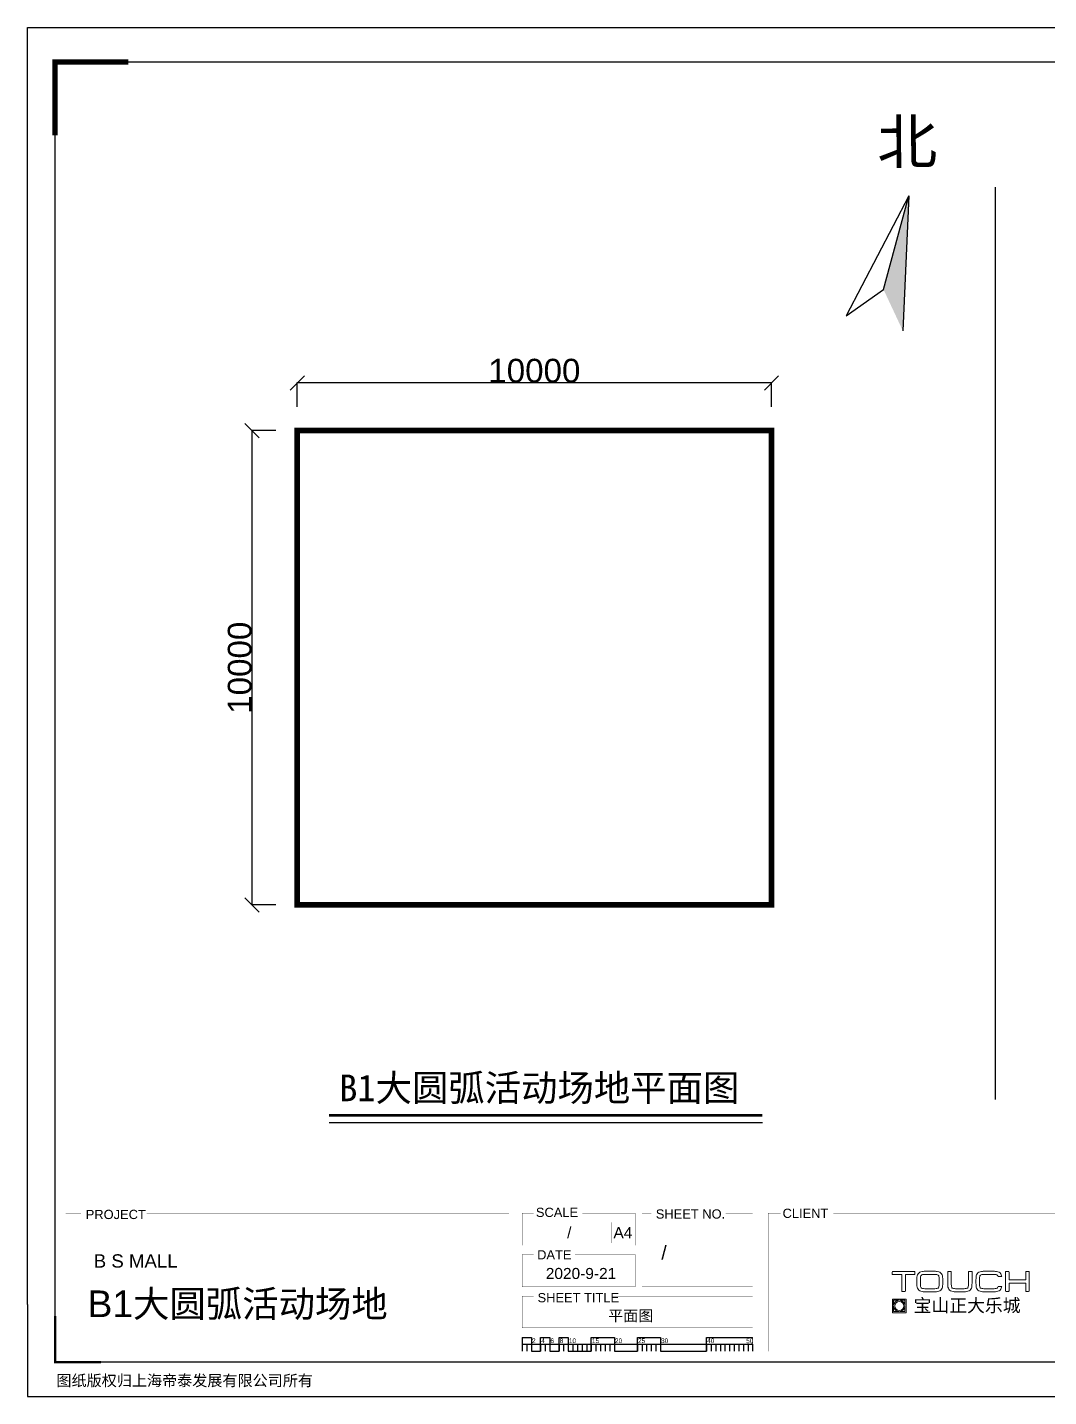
# Model space of a CAD drawing. Header units: inches. Extents: x -3944 to 36880, y -14937 to 13931.
# Drawn here: x -3944 to 17592, y -14937 to 13931 of the extents above; entities that cross this region are included whole.
import ezdxf
from ezdxf.enums import TextEntityAlignment as Align

# ---------------------------------------------------------------- set-up
doc = ezdxf.new("R2010")
doc.units = ezdxf.units.IN
doc.header["$MEASUREMENT"] = 0
for name, color, linetype in [('DIM', 3, 'Continuous'), ('图层 1', 7, 'Continuous'), ('新增油烟管井2014-08-06', 2, 'Continuous')]:
    doc.layers.add(name, color=color, linetype=linetype)
doc.styles.add('3F_2017.02$0$H1', font='swisscl.ttf')
doc.styles.get("Standard").update_dxf_attribs({"font": 'arial.ttf'})
doc.dimstyles.new('DIM-200MM', dxfattribs={"dimtxt": 200, "dimasz": 120, "dimexe": 10, "dimexo": 10, "dimgap": 0.7, "dimtad": 1, "dimdec": 0, "dimrnd": 5, "dimzin": 1, "dimdsep": 46, "dimtxsty": 'Standard', "dimblk": 'OBLIQUE', "dimcen": 0.5, "dimdle": 1, "dimclrd": 256, "dimclre": 256, "dimclrt": 7, "dimaunit": 1, "dimadec": 0, "dimazin": 0, "dimtfac": 1, "dimtdec": 0, "dimtix": 1, "dimtmove": 2, "dimatfit": 3, "dimfxl": 0, "dimtolj": 1, "dimtzin": 1, "dimarcsym": 0})

# ---------------------------------------------------------------- blocks, each defined once
blk = doc.blocks.new('block 35')
at = {"layer": '图层 1', "lineweight": 0}
blk.add_lwpolyline([(116.32, -100.16), (109.08, -100.16), (109.08, -107.4), (116.32, -107.4), (116.32, -100.16), (116.32, -100.16)], dxfattribs=at)
for points, knots in [([(120.65, -85.64), (120.65, -85.64), (109.29, -85.64), (109.29, -85.64), (109.11, -85.64), (108.97, -85.78), (108.97, -85.96), (108.97, -85.96), (108.97, -86.98), (108.97, -86.98), (108.97, -87.16), (109.11, -87.3), (109.29, -87.3), (109.29, -87.3), (113.98, -87.3), (113.98, -87.3), (113.98, -87.3), (114, -87.31), (114.02, -87.31), (114.02, -87.31), (114.02, -95.91), (114.02, -95.91), (114.02, -96.09), (114.16, -96.23), (114.34, -96.23), (114.34, -96.23), (115.6, -96.23), (115.6, -96.23), (115.78, -96.23), (115.92, -96.09), (115.92, -95.91), (115.92, -95.91), (115.92, -87.31), (115.92, -87.31), (115.92, -87.31), (115.96, -87.3), (115.96, -87.3), (115.96, -87.3), (120.65, -87.3), (120.65, -87.3), (120.83, -87.3), (120.97, -87.16), (120.97, -86.98), (120.97, -86.98), (120.97, -85.96), (120.97, -85.96), (120.97, -85.78), (120.83, -85.64), (120.65, -85.64), (120.65, -85.64), (120.65, -85.64), (120.65, -85.64)], [0, 0, 0, 0, 1, 1, 1, 2, 2, 2, 3, 3, 3, 4, 4, 4, 5, 5, 5, 6, 6, 6, 7, 7, 7, 8, 8, 8, 9, 9, 9, 10, 10, 10, 11, 11, 11, 12, 12, 12, 13, 13, 13, 14, 14, 14, 15, 15, 15, 16, 16, 16, 17, 17, 17, 17]), ([(135.45, -87.99), (135.36, -87.58), (135.21, -87.21), (135, -86.9), (134.79, -86.57), (134.49, -86.3), (134.1, -86.09), (133.73, -85.89), (133.26, -85.73), (132.7, -85.64), (132.15, -85.54), (131.48, -85.5), (130.69, -85.5), (130.69, -85.5), (126.89, -85.5), (126.89, -85.5), (126.11, -85.5), (125.43, -85.54), (124.89, -85.64), (124.33, -85.73), (123.86, -85.89), (123.49, -86.09), (123.1, -86.3), (122.8, -86.57), (122.58, -86.89), (122.38, -87.21), (122.22, -87.58), (122.13, -87.99), (122.04, -88.39), (121.99, -88.85), (121.97, -89.34), (121.96, -89.82), (121.95, -90.35), (121.95, -90.94), (121.95, -91.53), (121.96, -92.06), (121.97, -92.54), (121.99, -93.03), (122.04, -93.49), (122.13, -93.89), (122.22, -94.3), (122.38, -94.67), (122.58, -94.98), (122.8, -95.31), (123.1, -95.58), (123.49, -95.79), (123.86, -95.99), (124.33, -96.14), (124.89, -96.24), (125.43, -96.33), (126.11, -96.38), (126.89, -96.38), (126.89, -96.38), (130.69, -96.38), (130.69, -96.38), (131.48, -96.38), (132.15, -96.33), (132.7, -96.24), (133.26, -96.14), (133.73, -95.99), (134.1, -95.79), (134.49, -95.58), (134.79, -95.31), (135, -94.98), (135.21, -94.67), (135.36, -94.3), (135.45, -93.89), (135.54, -93.49), (135.59, -93.03), (135.61, -92.54), (135.63, -92.05), (135.63, -91.51), (135.63, -90.94), (135.63, -90.36), (135.63, -89.83), (135.61, -89.34), (135.59, -88.84), (135.54, -88.39), (135.45, -87.99), (135.45, -87.99), (135.45, -87.99), (135.45, -87.99)], [0, 0, 0, 0, 1, 1, 1, 2, 2, 2, 3, 3, 3, 4, 4, 4, 5, 5, 5, 6, 6, 6, 7, 7, 7, 8, 8, 8, 9, 9, 9, 10, 10, 10, 11, 11, 11, 12, 12, 12, 13, 13, 13, 14, 14, 14, 15, 15, 15, 16, 16, 16, 17, 17, 17, 18, 18, 18, 19, 19, 19, 20, 20, 20, 21, 21, 21, 22, 22, 22, 23, 23, 23, 24, 24, 24, 25, 25, 25, 26, 26, 26, 27, 27, 27, 27]), ([(150.74, -85.59), (150.74, -85.59), (149.47, -85.59), (149.47, -85.59), (149.38, -85.59), (149.3, -85.63), (149.25, -85.69), (149.18, -85.74), (149.15, -85.83), (149.15, -85.91), (149.15, -85.91), (149.16, -90.83), (149.16, -90.83), (149.16, -91.44), (149.16, -92.07), (149.15, -92.51), (149.14, -92.93), (149.1, -93.29), (149.04, -93.57), (148.99, -93.83), (148.91, -94.03), (148.8, -94.18), (148.7, -94.31), (148.56, -94.42), (148.36, -94.49), (148.15, -94.58), (147.86, -94.64), (147.5, -94.67), (147.13, -94.7), (146.66, -94.72), (146.12, -94.72), (146.12, -94.72), (143.16, -94.72), (143.16, -94.72), (142.61, -94.72), (142.14, -94.7), (141.77, -94.67), (141.42, -94.64), (141.13, -94.58), (140.91, -94.49), (140.71, -94.42), (140.57, -94.32), (140.47, -94.18), (140.37, -94.04), (140.29, -93.83), (140.23, -93.57), (140.18, -93.29), (140.14, -92.93), (140.13, -92.51), (140.12, -92.08), (140.12, -91.44), (140.12, -90.83), (140.12, -90.83), (140.12, -85.91), (140.12, -85.91), (140.12, -85.73), (139.97, -85.59), (139.8, -85.59), (139.8, -85.59), (138.54, -85.59), (138.54, -85.59), (138.36, -85.59), (138.22, -85.74), (138.22, -85.91), (138.22, -85.91), (138.22, -90.83), (138.22, -90.83), (138.22, -91.41), (138.22, -92.05), (138.24, -92.53), (138.25, -93.03), (138.3, -93.48), (138.39, -93.88), (138.49, -94.3), (138.64, -94.67), (138.84, -94.98), (139.06, -95.3), (139.36, -95.57), (139.75, -95.78), (140.12, -95.99), (140.59, -96.14), (141.15, -96.23), (141.7, -96.33), (142.37, -96.38), (143.16, -96.38), (143.16, -96.38), (146.12, -96.38), (146.12, -96.38), (146.9, -96.38), (147.58, -96.33), (148.12, -96.23), (148.68, -96.14), (149.15, -95.99), (149.52, -95.78), (149.91, -95.57), (150.21, -95.3), (150.43, -94.98), (150.63, -94.67), (150.78, -94.3), (150.88, -93.88), (150.96, -93.48), (151.02, -93.03), (151.03, -92.53), (151.05, -92.05), (151.06, -91.41), (151.06, -90.83), (151.06, -90.83), (151.06, -85.91), (151.06, -85.91), (151.06, -85.73), (150.91, -85.59), (150.74, -85.59), (150.74, -85.59), (150.74, -85.59), (150.74, -85.59)], [0, 0, 0, 0, 1, 1, 1, 2, 2, 2, 3, 3, 3, 4, 4, 4, 5, 5, 5, 6, 6, 6, 7, 7, 7, 8, 8, 8, 9, 9, 9, 10, 10, 10, 11, 11, 11, 12, 12, 12, 13, 13, 13, 14, 14, 14, 15, 15, 15, 16, 16, 16, 17, 17, 17, 18, 18, 18, 19, 19, 19, 20, 20, 20, 21, 21, 21, 22, 22, 22, 23, 23, 23, 24, 24, 24, 25, 25, 25, 26, 26, 26, 27, 27, 27, 28, 28, 28, 29, 29, 29, 30, 30, 30, 31, 31, 31, 32, 32, 32, 33, 33, 33, 34, 34, 34, 35, 35, 35, 36, 36, 36, 37, 37, 37, 38, 38, 38, 38]), ([(164.81, -93.59), (164.75, -93.84), (164.68, -94.05), (164.57, -94.19), (164.47, -94.33), (164.32, -94.43), (164.13, -94.51), (163.91, -94.59), (163.62, -94.65), (163.27, -94.68), (162.9, -94.71), (162.43, -94.73), (161.88, -94.73), (161.88, -94.73), (158.09, -94.73), (158.09, -94.73), (157.54, -94.73), (157.07, -94.71), (156.69, -94.68), (156.34, -94.65), (156.05, -94.59), (155.83, -94.51), (155.64, -94.43), (155.49, -94.33), (155.39, -94.19), (155.29, -94.05), (155.21, -93.84), (155.15, -93.59), (155.1, -93.3), (155.06, -92.95), (155.05, -92.52), (155.05, -92.1), (155.04, -91.59), (155.04, -91), (155.04, -90.41), (155.05, -89.78), (155.05, -89.35), (155.06, -88.93), (155.1, -88.58), (155.15, -88.29), (155.21, -88.04), (155.29, -87.83), (155.39, -87.69), (155.49, -87.55), (155.64, -87.45), (155.83, -87.37), (156.05, -87.29), (156.34, -87.23), (156.69, -87.2), (157.07, -87.17), (157.54, -87.15), (158.08, -87.15), (158.08, -87.15), (161.88, -87.15), (161.88, -87.15), (162.43, -87.15), (162.9, -87.17), (163.27, -87.2), (163.62, -87.23), (163.91, -87.29), (164.13, -87.37), (164.32, -87.45), (164.47, -87.55), (164.57, -87.69), (164.68, -87.83), (164.75, -88.04), (164.81, -88.29), (164.81, -88.31), (164.81, -88.34), (164.82, -88.35), (164.82, -88.35), (166.71, -88.35), (166.71, -88.35), (166.69, -88.23), (166.67, -88.1), (166.64, -87.99), (166.55, -87.57), (166.4, -87.2), (166.2, -86.89), (165.98, -86.56), (165.68, -86.29), (165.29, -86.08), (164.92, -85.88), (164.45, -85.73), (163.89, -85.63), (163.34, -85.54), (162.67, -85.49), (161.88, -85.49), (161.88, -85.49), (158.09, -85.49), (158.09, -85.49), (157.3, -85.49), (156.62, -85.54), (156.08, -85.63), (155.52, -85.73), (155.05, -85.88), (154.68, -86.08), (154.29, -86.29), (153.99, -86.56), (153.77, -86.89), (153.56, -87.2), (153.41, -87.57), (153.32, -87.99), (153.23, -88.39), (153.18, -88.84), (153.16, -89.34), (153.15, -89.78), (153.14, -90.4), (153.14, -90.95), (153.14, -90.95), (153.14, -91), (153.14, -91), (153.14, -91), (153.14, -91.05), (153.14, -91.05), (153.14, -91.59), (153.15, -92.1), (153.16, -92.54), (153.18, -93.04), (153.23, -93.49), (153.32, -93.89), (153.41, -94.31), (153.56, -94.68), (153.77, -94.99), (153.99, -95.32), (154.29, -95.59), (154.68, -95.8), (155.05, -96), (155.52, -96.15), (156.08, -96.25), (156.62, -96.34), (157.3, -96.39), (158.08, -96.39), (158.08, -96.39), (161.88, -96.39), (161.88, -96.39), (162.67, -96.39), (163.34, -96.34), (163.89, -96.25), (164.45, -96.15), (164.92, -96), (165.29, -95.8), (165.68, -95.59), (165.98, -95.31), (166.2, -94.99), (166.4, -94.68), (166.55, -94.31), (166.64, -93.89), (166.67, -93.77), (166.69, -93.65), (166.71, -93.52), (166.71, -93.52), (164.82, -93.52), (164.82, -93.52), (164.81, -93.54), (164.81, -93.57), (164.81, -93.59), (164.81, -93.59), (164.81, -93.59), (164.81, -93.59)], [0, 0, 0, 0, 1, 1, 1, 2, 2, 2, 3, 3, 3, 4, 4, 4, 5, 5, 5, 6, 6, 6, 7, 7, 7, 8, 8, 8, 9, 9, 9, 10, 10, 10, 11, 11, 11, 12, 12, 12, 13, 13, 13, 14, 14, 14, 15, 15, 15, 16, 16, 16, 17, 17, 17, 18, 18, 18, 19, 19, 19, 20, 20, 20, 21, 21, 21, 22, 22, 22, 23, 23, 23, 24, 24, 24, 25, 25, 25, 26, 26, 26, 27, 27, 27, 28, 28, 28, 29, 29, 29, 30, 30, 30, 31, 31, 31, 32, 32, 32, 33, 33, 33, 34, 34, 34, 35, 35, 35, 36, 36, 36, 37, 37, 37, 38, 38, 38, 39, 39, 39, 40, 40, 40, 41, 41, 41, 42, 42, 42, 43, 43, 43, 44, 44, 44, 45, 45, 45, 46, 46, 46, 47, 47, 47, 48, 48, 48, 49, 49, 49, 50, 50, 50, 51, 51, 51, 52, 52, 52, 53, 53, 53, 53]), ([(180.91, -85.64), (180.91, -85.64), (179.65, -85.64), (179.65, -85.64), (179.48, -85.64), (179.34, -85.78), (179.34, -85.96), (179.34, -85.96), (179.34, -90.05), (179.34, -90.05), (179.34, -90.05), (179.33, -90.09), (179.33, -90.09), (179.33, -90.09), (174.96, -90.09), (174.96, -90.09), (174.96, -90.09), (170.59, -90.09), (170.59, -90.09), (170.59, -90.09), (170.58, -90.05), (170.58, -90.05), (170.58, -90.05), (170.58, -85.96), (170.58, -85.96), (170.58, -85.78), (170.44, -85.64), (170.27, -85.64), (170.27, -85.64), (169.01, -85.64), (169.01, -85.64), (168.83, -85.64), (168.69, -85.78), (168.69, -85.96), (168.69, -85.96), (168.69, -95.88), (168.69, -95.88), (168.69, -96.06), (168.83, -96.2), (169.01, -96.2), (169.01, -96.2), (170.27, -96.2), (170.27, -96.2), (170.44, -96.2), (170.58, -96.06), (170.58, -95.88), (170.58, -95.88), (170.58, -91.79), (170.58, -91.79), (170.58, -91.79), (170.59, -91.77), (170.59, -91.75), (170.59, -91.75), (170.84, -91.75), (170.84, -91.75), (170.84, -91.75), (179.08, -91.75), (179.08, -91.75), (179.08, -91.75), (179.33, -91.75), (179.33, -91.75), (179.33, -91.77), (179.34, -91.79), (179.34, -91.79), (179.34, -91.79), (179.34, -95.88), (179.34, -95.88), (179.34, -96.06), (179.48, -96.2), (179.65, -96.2), (179.65, -96.2), (180.91, -96.2), (180.91, -96.2), (181.09, -96.2), (181.23, -96.06), (181.23, -95.88), (181.23, -95.88), (181.23, -85.96), (181.23, -85.96), (181.23, -85.78), (181.09, -85.64), (180.91, -85.64), (180.91, -85.64), (180.91, -85.64), (180.91, -85.64)], [0, 0, 0, 0, 1, 1, 1, 2, 2, 2, 3, 3, 3, 4, 4, 4, 5, 5, 5, 6, 6, 6, 7, 7, 7, 8, 8, 8, 9, 9, 9, 10, 10, 10, 11, 11, 11, 12, 12, 12, 13, 13, 13, 14, 14, 14, 15, 15, 15, 16, 16, 16, 17, 17, 17, 18, 18, 18, 19, 19, 19, 20, 20, 20, 21, 21, 21, 22, 22, 22, 23, 23, 23, 24, 24, 24, 25, 25, 25, 26, 26, 26, 27, 27, 27, 28, 28, 28, 28]), ([(130.69, -94.72), (130.69, -94.72), (126.89, -94.72), (126.89, -94.72), (126.34, -94.72), (125.87, -94.71), (125.5, -94.68), (125.15, -94.65), (124.86, -94.59), (124.64, -94.5), (124.45, -94.42), (124.31, -94.32), (124.21, -94.19), (124.1, -94.04), (124.02, -93.84), (123.97, -93.58), (123.91, -93.3), (123.88, -92.94), (123.87, -92.52), (123.86, -92.08), (123.85, -91.55), (123.85, -90.94), (123.85, -90.33), (123.85, -89.79), (123.87, -89.36), (123.87, -88.94), (123.91, -88.58), (123.96, -88.3), (124.01, -88.04), (124.1, -87.84), (124.2, -87.69), (124.3, -87.56), (124.45, -87.45), (124.64, -87.38), (124.86, -87.29), (125.15, -87.23), (125.5, -87.2), (125.88, -87.17), (126.34, -87.16), (126.89, -87.16), (126.89, -87.16), (130.69, -87.16), (130.69, -87.16), (131.24, -87.16), (131.71, -87.17), (132.08, -87.2), (132.43, -87.23), (132.72, -87.29), (132.94, -87.38), (133.13, -87.45), (133.28, -87.56), (133.38, -87.69), (133.49, -87.84), (133.56, -88.04), (133.62, -88.3), (133.67, -88.58), (133.71, -88.94), (133.72, -89.36), (133.73, -89.8), (133.73, -90.33), (133.73, -90.94), (133.73, -91.55), (133.73, -92.08), (133.72, -92.52), (133.71, -92.94), (133.67, -93.3), (133.62, -93.58), (133.56, -93.84), (133.49, -94.04), (133.38, -94.19), (133.28, -94.32), (133.13, -94.42), (132.94, -94.5), (132.72, -94.59), (132.43, -94.65), (132.08, -94.68), (131.71, -94.71), (131.24, -94.72), (130.69, -94.72), (130.69, -94.72), (130.69, -94.72), (130.69, -94.72)], [0, 0, 0, 0, 1, 1, 1, 2, 2, 2, 3, 3, 3, 4, 4, 4, 5, 5, 5, 6, 6, 6, 7, 7, 7, 8, 8, 8, 9, 9, 9, 10, 10, 10, 11, 11, 11, 12, 12, 12, 13, 13, 13, 14, 14, 14, 15, 15, 15, 16, 16, 16, 17, 17, 17, 18, 18, 18, 19, 19, 19, 20, 20, 20, 21, 21, 21, 22, 22, 22, 23, 23, 23, 24, 24, 24, 25, 25, 25, 26, 26, 26, 27, 27, 27, 27]), ([(109.72, -100.79), (109.72, -100.79), (112.51, -100.79), (112.51, -100.79), (111.01, -100.89), (109.81, -102.09), (109.72, -103.58), (109.72, -103.58), (109.72, -100.79), (109.72, -100.79), (109.72, -100.79), (109.72, -100.79), (109.72, -100.79)], [0, 0, 0, 0, 1, 1, 1, 2, 2, 2, 3, 3, 3, 4, 4, 4, 4]), ([(115.69, -103.58), (115.59, -102.09), (114.39, -100.89), (112.9, -100.79), (112.9, -100.79), (115.69, -100.79), (115.69, -100.79), (115.69, -100.79), (115.69, -103.58), (115.69, -103.58), (115.69, -103.58), (115.69, -103.58), (115.69, -103.58)], [0, 0, 0, 0, 1, 1, 1, 2, 2, 2, 3, 3, 3, 4, 4, 4, 4]), ([(109.72, -106.76), (109.72, -106.76), (109.72, -103.97), (109.72, -103.97), (109.81, -105.47), (111.01, -106.67), (112.51, -106.76), (112.51, -106.76), (109.72, -106.76), (109.72, -106.76), (109.72, -106.76), (109.72, -106.76), (109.72, -106.76)], [0, 0, 0, 0, 1, 1, 1, 2, 2, 2, 3, 3, 3, 4, 4, 4, 4]), ([(110.29, -103.79), (110.29, -102.46), (111.37, -101.38), (112.71, -101.38), (114.03, -101.38), (115.11, -102.46), (115.11, -103.79), (115.11, -105.11), (114.03, -106.19), (112.71, -106.19), (111.37, -106.19), (110.29, -105.11), (110.29, -103.79), (110.29, -103.79), (110.29, -103.79), (110.29, -103.79)], [0, 0, 0, 0, 1, 1, 1, 2, 2, 2, 3, 3, 3, 4, 4, 4, 5, 5, 5, 5]), ([(115.69, -106.76), (115.69, -106.76), (112.9, -106.76), (112.9, -106.76), (114.39, -106.67), (115.59, -105.47), (115.69, -103.97), (115.69, -103.97), (115.69, -106.76), (115.69, -106.76), (115.69, -106.76), (115.69, -106.76), (115.69, -106.76)], [0, 0, 0, 0, 1, 1, 1, 2, 2, 2, 3, 3, 3, 4, 4, 4, 4])]:
    blk.add_open_spline(points, degree=3, knots=knots, dxfattribs=at)
blk = doc.blocks.new('_Oblique')
at = {"color": 0, "linetype": 'ByBlock', "lineweight": -2}
blk.add_line((-0.5, -0.5), (0.5, 0.5), dxfattribs=at)
blk = doc.blocks.new('*D56')
at = {"layer": 'DEFPOINTS', "color": 0, "transparency": 16777216}
for p in [(1747, 6434), (1747, 5430), (11747, 5430)]:
    blk.add_point(p, dxfattribs=at)
at = {"layer": 'DIM', "lineweight": -2, "transparency": 16777216}
for p, q in [((11748, 6434), (1746, 6434)), ((1747, 5934), (1747, 6444)), ((11747, 5934), (11747, 6444))]:
    blk.add_line(p, q, dxfattribs=at)
at = {"layer": 'DIM', "lineweight": -2, "transparency": 16777216, "xscale": 300, "yscale": 300, "zscale": 300, "rotation": 180}
blk.add_blockref('_Oblique', (1747, 6434), dxfattribs=at)
at = {"layer": 'DIM', "lineweight": -2, "transparency": 16777216, "xscale": 300, "yscale": 300, "zscale": 300}
blk.add_blockref('_Oblique', (11747, 6434), dxfattribs=at)
at = {"layer": 'DIM', "color": 7, "transparency": 16777216, "insert": (6747, 6690), "char_height": 500, "attachment_point": 5}
blk.add_mtext('\\A1;10000', dxfattribs=at)
blk = doc.blocks.new('*D57')
at = {"layer": 'DEFPOINTS', "color": 0, "transparency": 16777216}
for p in [(1747, 5430), (792, -4570), (1747, -4570)]:
    blk.add_point(p, dxfattribs=at)
at = {"layer": 'DIM', "lineweight": -2, "transparency": 16777216}
for p, q in [((1292, 5430), (782, 5430)), ((792, 5431), (792, -4571)), ((1292, -4570), (782, -4570))]:
    blk.add_line(p, q, dxfattribs=at)
at = {"layer": 'DIM', "lineweight": -2, "transparency": 16777216, "xscale": 300, "yscale": 300, "zscale": 300}
for p, rotation in [((792, 5430), 90), ((792, -4570), 270)]:
    blk.add_blockref('_Oblique', p, dxfattribs=dict(at, rotation=rotation))
at = {"layer": 'DIM', "color": 7, "transparency": 16777216, "insert": (536, 430), "char_height": 500, "attachment_point": 5, "rotation": 90}
blk.add_mtext('\\A1;10000', dxfattribs=at)

msp = doc.modelspace()

# ---------------------------------------------------------------- hatches: boundary and pattern name
msp.add_hatch(color=256).paths.add_polyline_path([(14111.7, 8401.2), (14518.2, 7533.1), (14641.7, 10379.3)])

# ---------------------------------------------------------------- linework, layer by layer
for p, q in [((16467.8, 10559.6), (16467.8, -8671)), ((14641.7, 10379.3), (13325.7, 7852.6)), ((14111.7, 8401.2), (14641.7, 10379.3)), ((14641.7, 10379.3), (14518.2, 7533.1))]:
    msp.add_line(p, q)
at = {"ltscale": 0.1}
msp.add_line((13325.7, 7852.6), (14111.7, 8401.2), dxfattribs=at)
at = {"color": 8}
msp.add_line((6490.2, -13833.4), (11350.2, -13833.4), dxfattribs=at)
for points in [[(-3944.2, -12993.4), (-3944.2, 13931), (34935.8, 13931)], [(2418.5, -9155.5), (11555.2, -9155.5)], [(-3944.2, -12993.4), (-3944.2, -14937.4), (34935.8, -14937.4)], [(6490.2, -13687.6), (6490.2, -13979.2)], [(6684.6, -13833.4), (6684.6, -13979.2)], [(8434.2, -13833.4), (8434.2, -13979.2)], [(8920.2, -13833.4), (8920.2, -13979.2)], [(11350.2, -13833.4), (11350.2, -13979.2)]]:
    msp.add_lwpolyline(points)
for points, const_width in [([(-3361, 11658.3), (-3361, 13202), (-1817.2, 13202)], 116.6), ([(2418.5, -9007.6), (11555.2, -9007.6)], 56.2), ([(-1427.4, -11068), (6212.9, -11068), (6212.9, -13983.4), (-3136, -13983.4), (-3136, -11068), (-2810.1, -11068)], 4.86), ([(7757.6, -11068), (8871.6, -11068), (8871.6, -11748.4), (6490.2, -11748.4), (6490.2, -11068), (6733.2, -11068)], 4.86), ([(10780.9, -11068), (11350.2, -11068), (11350.2, -12623.2), (9017.4, -12623.2), (9017.4, -11068), (9211.8, -11068)], 4.86), ([(13050.9, -11068), (27470.6, -11068), (27470.6, -13983.4), (11678.9, -13983.4), (11678.9, -11068), (11941.1, -11068)], 4.86), ([(8371.6, -11263), (8371.6, -11696.2)], 4.86), ([(7605.9, -11942.8), (8871.6, -11942.8), (8871.6, -12623.2), (6490.2, -12623.2), (6490.2, -11942.8), (6733.2, -11942.8)], 4.86), ([(8381.2, -12817.6), (11350.2, -12817.6), (11350.2, -13488.1), (6490.2, -13488.1), (6490.2, -12817.6), (6733.2, -12817.6)], 4.86), ([(-3361, -13236.4), (-3361, -14208.4), (-2389, -14208.4)], 48.6), ([(6684.6, -13687.6), (6684.6, -13833.4)], 9.72), ([(6879, -13687.6), (6879, -13833.4)], 9.72), ([(7073.4, -13687.6), (7073.4, -13833.4)], 9.72), ([(7267.8, -13687.6), (7267.8, -13833.4)], 9.72), ([(7462.2, -13687.6), (7462.2, -13833.4)], 9.72), ([(7948.2, -13687.6), (7948.2, -13833.4)], 9.72), ([(8434.2, -13687.6), (8434.2, -13833.4)], 9.72), ([(8920.2, -13687.6), (8920.2, -13833.4)], 9.72), ([(9406.2, -13687.6), (9406.2, -13833.4)], 9.72), ([(10378.2, -13687.6), (10378.2, -13833.4)], 9.72), ([(11350.2, -13687.6), (11350.2, -13833.4)], 9.72)]:
    msp.add_lwpolyline(points, dxfattribs=dict(const_width=const_width))
msp.add_lwpolyline([(-3361, 13202), (36296.6, 13202), (36296.6, -14208.4), (-3361, -14208.4)], close=True)
for points in [[(6490.2, -13687.6), (6684.6, -13687.6), (6684.6, -13979.2), (6879, -13979.2), (6879, -13687.6), (7073.4, -13687.6), (7073.4, -13979.2), (7267.8, -13979.2), (7267.8, -13687.6), (7462.2, -13687.6), (7462.2, -13979.2), (7948.2, -13979.2), (7948.2, -13687.6), (8434.2, -13687.6), (8434.2, -13979.2), (8920.2, -13979.2), (8920.2, -13687.6), (9406.2, -13687.6), (9406.2, -13979.2), (10378.2, -13979.2), (10378.2, -13687.6), (11350.2, -13687.6)], [(6587.4, -13833.4), (6587.4, -13979.2)], [(6879, -13833.4), (6879, -13979.2)], [(6976.2, -13833.4), (6976.2, -13979.2)], [(7073.4, -13833.4), (7073.4, -13979.2)], [(7267.8, -13833.4), (7267.8, -13979.2)], [(7365, -13833.4), (7365, -13979.2)], [(7462.2, -13833.4), (7462.2, -13979.2)], [(7559.4, -13833.4), (7559.4, -13979.2)], [(7656.6, -13833.4), (7656.6, -13979.2)], [(7753.8, -13833.4), (7753.8, -13979.2)], [(7851, -13833.4), (7851, -13979.2)], [(7948.2, -13833.4), (7948.2, -13979.2)], [(8045.4, -13833.4), (8045.4, -13979.2)], [(8142.6, -13833.4), (8142.6, -13979.2)], [(8239.8, -13833.4), (8239.8, -13979.2)], [(8337, -13833.4), (8337, -13979.2)], [(9017.4, -13833.4), (9017.4, -13979.2)], [(9114.6, -13833.4), (9114.6, -13979.2)], [(9211.8, -13833.4), (9211.8, -13979.2)], [(9309, -13833.4), (9309, -13979.2)], [(9406.2, -13833.4), (9406.2, -13979.2)], [(10378.2, -13833.4), (10378.2, -13979.2)], [(10475.4, -13833.4), (10475.4, -13979.2)], [(10572.6, -13833.4), (10572.6, -13979.2)], [(10669.8, -13833.4), (10669.8, -13979.2)], [(10767, -13833.4), (10767, -13979.2)], [(10864.2, -13833.4), (10864.2, -13979.2)], [(10961.4, -13833.4), (10961.4, -13979.2)], [(11058.6, -13833.4), (11058.6, -13979.2)], [(11155.8, -13833.4), (11155.8, -13979.2)], [(11253, -13833.4), (11253, -13979.2)]]:
    msp.add_lwpolyline(points, dxfattribs=at)
at = {"layer": '新增油烟管井2014-08-06', "color": 0, "const_width": 120}
msp.add_lwpolyline([(1747.1, 5430.1), (11747.1, 5430.1), (11747.1, -4569.9), (1747.1, -4569.9)], close=True, dxfattribs=at)

# ---------------------------------------------------------------- block references
at = {"layer": '图层 1', "xscale": 40, "yscale": 40, "zscale": 40}
msp.add_blockref('block 35', (9934.3, -8873.3), dxfattribs=at)

# ---------------------------------------------------------------- texts
at = {"style": '3F_2017.02$0$H1'}
msp.add_text('北', height=929.5, rotation=0.3594, dxfattribs=at).set_placement((13979.2, 11054.2))
for s, height, p in [('SCALE', 194.4, (6779.3, -11149.4)), ('PROJECT', 194.4, (-2713.5, -11193.8)), ('SHEET NO.', 194.4, (9308, -11184.1)), ('CLIENT', 194.4, (11981.4, -11169.6)), ('A4', 233.28, (8415.1, -11597.4)), ('DATE', 194.4, (6805.9, -12044.2)), ('SHEET TITLE', 194.4, (6814.7, -12948.4)), ('宝山正大乐城', 275.58, (14744.8, -13152.1)), ('2', 97.2, (6697.9, -13807.8)), ('4', 97.2, (6892.3, -13807.8)), ('6', 97.2, (7086.7, -13807.8)), ('8', 97.2, (7281.1, -13807.8)), ('10', 97.2, (7475.5, -13807.8)), ('15', 97.2, (7961.5, -13807.8)), ('20', 97.2, (8447.5, -13807.8)), ('25', 97.2, (8933.5, -13807.8)), ('30', 97.2, (9419.5, -13807.8)), ('40', 97.2, (10391.5, -13807.8)), ('50', 97.2, (11214.2, -13811.3)), ('图纸版权归上海帝泰发展有限公司所有', 233.28, (-3331.2, -14714.8))]:
    msp.add_text(s, height=height).set_placement(p)
at = {"attachment_point": 1}
for s, insert, char_height, width in [('{\\fSimSun|b0|i0|c134|p2;B1大圆弧活动场地平面图}', (2633, -8146.6), 562.5, 9193.583), ('B S MALL', (-2544.6, -11936.8), 281.25, 7659.093)]:
    msp.add_mtext(s, dxfattribs=dict(at, insert=insert, char_height=char_height, width=width))
for tag, text, p in [('/', 'AS NOTED', (7529.2, -11593.8)), ('2020-9-21', '2020-7-22', (8473.4, -12457.8))]:
    msp.add_attdef(tag, text=text, height=233.28).set_placement(p, align=Align.RIGHT)
for tag, p, s, height in [('/', (9424.5, -12047.7), 'SHEET NO.', 291.6), ('B1大圆弧活动场地', (-2676.4, -13262), '###############', 562.5), ('平面图', (8301.6, -13347.3), 'SHEET-TITLE', 233.28)]:
    msp.add_attdef(tag, p, s, height=height)

# ---------------------------------------------------------------- dimensions: what is measured, and where the dimension line sits
at = {"layer": 'DIM'}
for p1, p2, distance, picture, middle in [((11747.1, 5430.1), (1747.1, 5430.1), -1003.9, '*D56', (6747.1, 6690)), ((1747.1, 5430.1), (1747.1, -4569.9), -955.6, '*D57', (535.5, 430.1))]:
    dim = msp.add_aligned_dim(p1=p1, p2=p2, distance=distance, dimstyle='DIM-200MM', override={"dimtxt": 500, "dimasz": 300}, dxfattribs=at)
    dim.commit()
    dim.dimension.update_dxf_attribs({"geometry": picture, "text_midpoint": middle})

doc.saveas('drawing.dxf')
